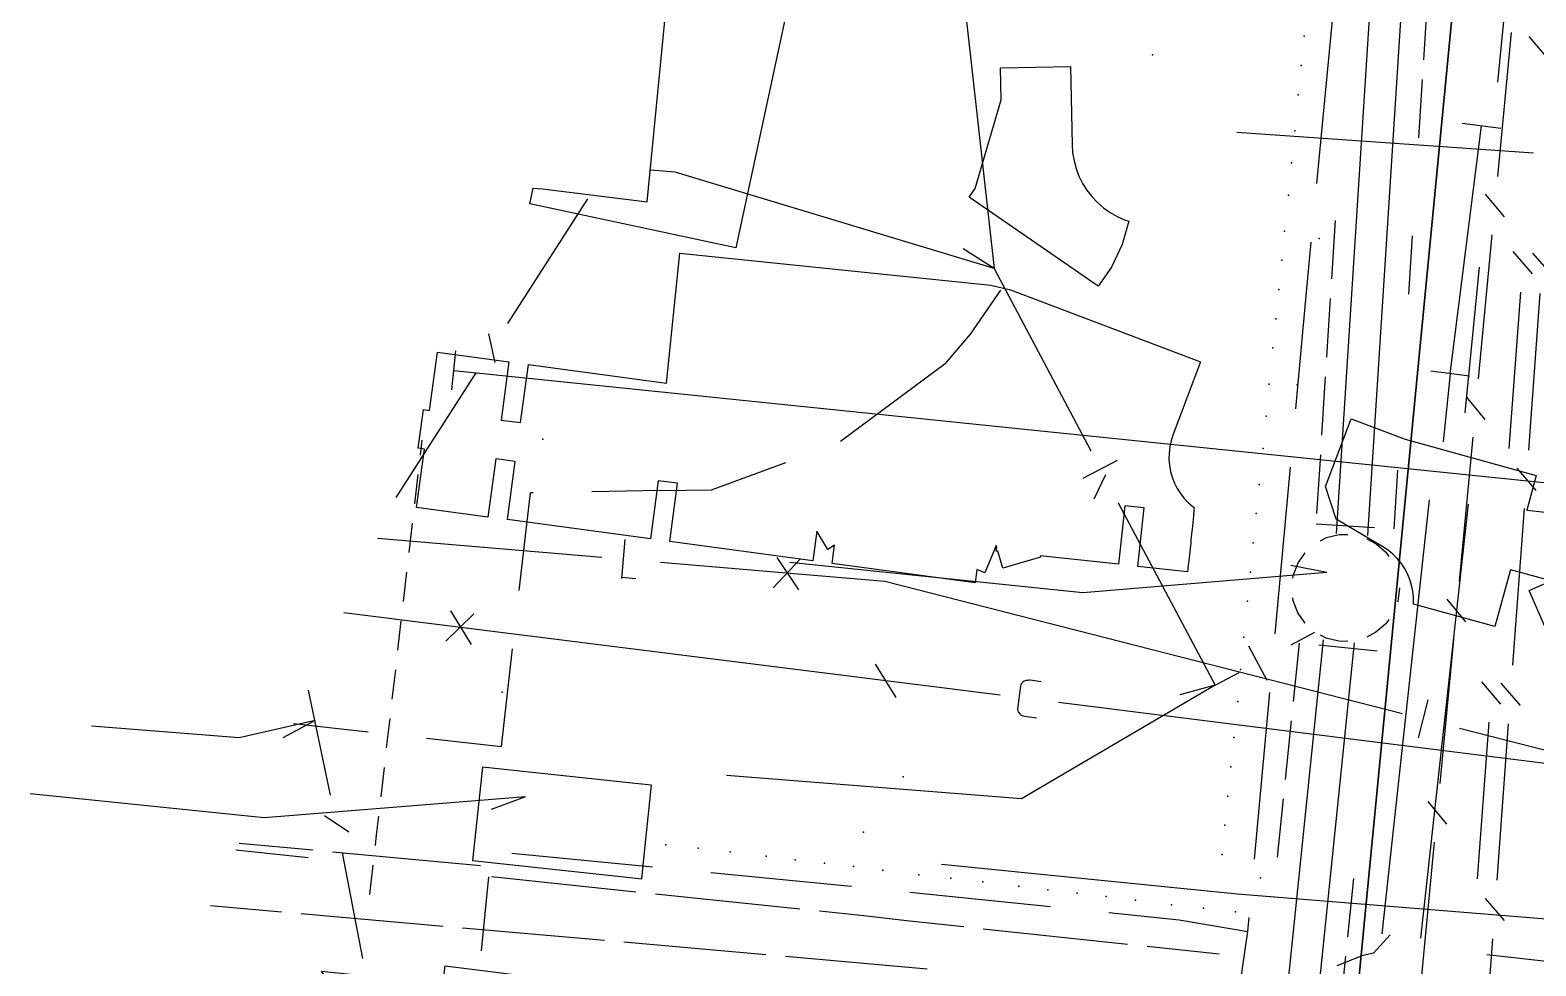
# Model space of a CAD drawing. Header units: metres. Extents: x 4550 to 4731, y 10605 to 11772.
# Drawn here: x 4600.21 to 4638.66, y 11060.34 to 11084.23 of the extents above; entities that cross this region are included whole.
import ezdxf

# ---------------------------------------------------------------- set-up
doc = ezdxf.new("R2010")
doc.units = ezdxf.units.M
for name, color, linetype in [('BOUNDARY', 7, 'Continuous'), ('BUILDING', 7, 'Continuous'), ('CURB', 7, 'Continuous'), ('ELECTR_CABLE', 7, 'Continuous'), ('ELECTR_CABLE_COMM', 7, 'Continuous'), ('GAS', 7, 'Continuous'), ('LAMP', 7, 'Continuous'), ('SEWER', 7, 'Continuous'), ('SIDEWALK_PATH', 7, 'Continuous'), ('TREE', 7, 'Continuous'), ('WATER_PIPELINE', 7, 'Continuous')]:
    doc.layers.add(name, color=color, linetype=linetype)

msp = doc.modelspace()

# ---------------------------------------------------------------- linework, layer by layer
at = {"layer": 'BOUNDARY'}
msp.add_lwpolyline([(4608.158, 11000.092), (4608.741, 11006.756), (4610.08, 11006.64), (4629.877, 11004.937), (4632.304, 11033.24), (4631.309, 11033.325), (4631.559, 11035.888), (4632.555, 11035.791), (4633.348, 11044.074), (4629.55, 11044.44), (4612.413, 11045.939), (4612.883, 11050.917), (4611.894, 11051.074), (4612.793, 11055.31), (4610.782, 11055.737), (4607.648, 11060.203), (4608.642, 11060.097), (4610.749, 11059.872), (4610.807, 11060.334), (4633.894, 11057.44), (4637.626, 11095.966)], dxfattribs=at)
at = {"layer": 'BUILDING'}
for points in [[(4613.055, 11080.196), (4613.295, 11080.178), (4615.97, 11079.843), (4616.96, 11090.064), (4620.517, 11089.299), (4618.229, 11078.669), (4612.97, 11079.8)], [(4611.567, 11063.58), (4611.509, 11063.03), (4615.292, 11062.62), (4615.831, 11062.562), (4615.919, 11063.405), (4616.08, 11064.948), (4615.498, 11065.01), (4611.762, 11065.408), (4611.567, 11063.58)]]:
    msp.add_lwpolyline(points, close=True, dxfattribs=at)
at = {"layer": 'CURB'}
for points in [[(4610.179, 11073.382), (4610.222, 11073.757)], [(4610.035, 11072.135), (4610.122, 11072.886)], [(4609.891, 11070.889), (4609.978, 11071.639)], [(4609.747, 11069.642), (4609.833, 11070.392)], [(4609.603, 11068.395), (4609.689, 11069.145)], [(4609.459, 11067.148), (4609.545, 11067.898)], [(4609.314, 11065.901), (4609.401, 11066.651)], [(4609.17, 11064.654), (4609.257, 11065.405)], [(4609.026, 11063.407), (4609.058, 11063.68), (4609.113, 11064.158)], [(4608.882, 11062.161), (4608.969, 11062.911)]]:
    msp.add_lwpolyline(points, dxfattribs=at)
at = {"layer": 'ELECTR_CABLE'}
for points in [[(4637.688, 11082.905), (4638.053, 11086.632)], [(4633.069, 11080.314), (4633.476, 11084.569)], [(4636.473, 11075.457), (4637.274, 11081.786)], [(4637.77, 11081.723), (4636.778, 11081.849)], [(4632.531, 11074.564), (4632.804, 11077.544), (4632.926, 11078.82)], [(4636.861, 11074.455), (4637.226, 11078.182)], [(4624.989, 11077.594), (4624.212, 11076.467), (4623.576, 11075.721)], [(4610.982, 11075.044), (4611.084, 11076.039)], [(4611.033, 11075.542), (4640.272, 11072.539)], [(4620.902, 11073.738), (4623.576, 11075.721)], [(4636.969, 11075.394), (4635.977, 11075.52)], [(4636.473, 11075.457), (4636.298, 11073.716)], [(4616.305, 11072.473), (4617.614, 11072.496), (4619.511, 11073.189)], [(4632.003, 11068.813), (4632.394, 11073.07)], [(4612.7, 11069.922), (4612.984, 11072.416)], [(4613.055, 11072.417), (4612.984, 11072.416)], [(4616.305, 11072.473), (4614.555, 11072.443)], [(4634.734, 11061.155), (4635.95, 11072.237)], [(4635.728, 11061.045), (4636.944, 11072.127)], [(4612.245, 11065.938), (4612.529, 11068.432)], [(4631.476, 11063.063), (4631.866, 11067.32)], [(4606.932, 11066.525), (4608.843, 11066.314)], [(4610.334, 11066.149), (4612.245, 11065.938)], [(4612.862, 11064.651), (4606.188, 11064.117), (4600.209, 11064.734)], [(4612.862, 11064.651), (4611.985, 11064.33)], [(4605.544, 11063.472), (4607.433, 11063.297)], [(4605.466, 11063.301), (4607.31, 11063.107)], [(4607.931, 11063.251), (4611.708, 11062.9)], [(4612.512, 11063.211), (4616.102, 11062.865)], [(4617.595, 11062.721), (4621.174, 11062.376), (4621.185, 11062.375)], [(4611.914, 11062.612), (4611.732, 11060.724)], [(4611.993, 11062.616), (4615.681, 11062.23)], [(4616.179, 11062.177), (4619.867, 11061.791)], [(4622.677, 11062.222), (4626.265, 11061.853)], [(4604.819, 11061.878), (4606.631, 11061.718)], [(4607.129, 11061.674), (4610.754, 11061.354)], [(4620.364, 11061.738), (4621.503, 11061.619), (4622.669, 11061.486), (4624.051, 11061.339)], [(4627.757, 11061.7), (4629.551, 11061.516)], [(4629.551, 11061.516), (4631.306, 11061.214), (4631.339, 11061.569)], [(4611.252, 11061.31), (4614.876, 11060.991)], [(4624.548, 11061.286), (4628.236, 11060.893)], [(4631.043, 11059.398), (4631.306, 11061.214)], [(4615.374, 11060.947), (4618.999, 11060.628)], [(4628.733, 11060.84), (4630.577, 11060.643)], [(4634.94, 11061.132), (4634.519, 11060.659), (4634.24, 11060.603), (4633.582, 11060.339)], [(4619.497, 11060.584), (4623.121, 11060.264)], [(4637.41, 11060.628), (4651.14, 11059.098)]]:
    msp.add_lwpolyline(points, dxfattribs=at)
msp.add_lwpolyline([(4627.822, 11078.18), (4627.487, 11077.694), (4624.194, 11079.965), (4624.345, 11080.184), (4625.004, 11082.453), (4624.988, 11083.267), (4626.78, 11083.302), (4626.819, 11081.302), (4626.833, 11081.097), (4626.868, 11080.893), (4626.922, 11080.695), (4626.995, 11080.502), (4627.087, 11080.317), (4627.196, 11080.143), (4627.322, 11079.98), (4627.464, 11079.83), (4627.619, 11079.694), (4627.787, 11079.575), (4627.966, 11079.473), (4628.154, 11079.388), (4628.268, 11079.35), (4628.096, 11078.758)], close=True, dxfattribs=at)
at = {"layer": 'ELECTR_CABLE_COMM'}
for points in [[(4637.69, 11080.498), (4638.039, 11084.173)], [(4638.482, 11084.069), (4638.972, 11083.501)], [(4637.858, 11079.462), (4637.38, 11080.04)], [(4612.408, 11076.74), (4614.45, 11079.921)], [(4637.199, 11075.329), (4637.548, 11079.004)], [(4638.078, 11078.575), (4638.568, 11078.008)], [(4638.577, 11078.539), (4639.067, 11077.971)], [(4638.268, 11077.543), (4637.974, 11073.546)], [(4638.767, 11077.507), (4638.472, 11073.509)], [(4612.083, 11075.743), (4611.923, 11076.475)], [(4609.557, 11072.296), (4611.598, 11075.477)], [(4637.367, 11074.293), (4636.889, 11074.871)], [(4636.708, 11070.16), (4637.057, 11073.835)], [(4638.173, 11073.045), (4638.662, 11072.478)], [(4638.362, 11072.013), (4638.068, 11068.016)], [(4636.876, 11069.124), (4636.399, 11069.702)], [(4636.218, 11064.991), (4636.567, 11068.667)], [(4607.884, 11064.693), (4607.322, 11067.381)], [(4637.27, 11067.588), (4637.759, 11067.021)], [(4637.768, 11067.552), (4638.258, 11066.984)], [(4607.485, 11066.603), (4605.549, 11066.158), (4601.779, 11066.457)], [(4607.485, 11066.603), (4606.663, 11066.158)], [(4637.459, 11066.557), (4637.165, 11062.559)], [(4637.958, 11066.52), (4637.664, 11062.522)], [(4636.386, 11063.956), (4635.908, 11064.533)], [(4608.351, 11063.754), (4607.724, 11064.164)], [(4635.727, 11059.822), (4636.076, 11063.498)], [(4608.707, 11060.528), (4608.184, 11063.224)], [(4637.364, 11062.058), (4637.854, 11061.491)], [(4637.554, 11061.026), (4637.26, 11057.029)]]:
    msp.add_lwpolyline(points, dxfattribs=at)
at = {"layer": 'GAS'}
msp.add_lwpolyline([(4628.499, 11070.539), (4628.66, 11072.03), (4628.163, 11072.084), (4628.002, 11070.593), (4626.001, 11070.809), (4626.011, 11070.776), (4625.051, 11070.492), (4624.923, 11070.926), (4624.883, 11070.93), (4624.893, 11071.027), (4624.879, 11071.075), (4624.59, 11070.373), (4624.388, 11070.455), (4624.343, 11070.121), (4620.692, 11070.613), (4620.754, 11071.076), (4620.581, 11070.971), (4620.299, 11071.437), (4620.196, 11070.68), (4616.545, 11071.173), (4616.745, 11072.659), (4616.25, 11072.726), (4616.049, 11071.239), (4612.398, 11071.732), (4612.598, 11073.218), (4612.103, 11073.285), (4611.902, 11071.799), (4610.077, 11072.045), (4610.277, 11073.531), (4610.121, 11073.553), (4610.254, 11074.544), (4610.411, 11074.522), (4610.611, 11076.009), (4612.437, 11075.763), (4612.237, 11074.276), (4612.732, 11074.209), (4612.933, 11075.696), (4616.458, 11075.22), (4616.799, 11078.536), (4624.743, 11077.72), (4625.247, 11077.601), (4630.102, 11075.761), (4629.394, 11073.891), (4629.345, 11073.742), (4629.312, 11073.588), (4629.294, 11073.432), (4629.291, 11073.275), (4629.303, 11073.119), (4629.331, 11072.964), (4629.374, 11072.813), (4629.431, 11072.667), (4629.503, 11072.527), (4629.587, 11072.395), (4629.685, 11072.272), (4629.794, 11072.159), (4629.913, 11072.057), (4629.932, 11072.044), (4629.925, 11071.989), (4629.923, 11071.832), (4629.923, 11071.828), (4629.887, 11071.488), (4629.864, 11071.369), (4629.849, 11071.212), (4629.849, 11071.14), (4629.799, 11070.68), (4629.781, 11070.566), (4629.764, 11070.402)], close=True, dxfattribs=at)
msp.add_lwpolyline([(4638.891, 11069.007), (4638.492, 11069.924), (4639.049, 11070.166), (4638.012, 11070.452), (4637.614, 11069.005), (4635.537, 11069.576), (4635.538, 11069.588), (4635.538, 11069.745), (4635.522, 11069.902), (4635.49, 11070.056), (4635.444, 11070.206), (4635.383, 11070.35), (4635.309, 11070.489), (4635.221, 11070.619), (4635.121, 11070.74), (4635.009, 11070.85), (4634.888, 11070.949), (4634.757, 11071.036), (4633.56, 11071.747), (4633.294, 11072.58), (4633.947, 11074.305), (4635.326, 11073.783), (4638.674, 11072.862), (4638.43, 11071.974), (4639.219, 11071.887)], dxfattribs=at)
at = {"layer": 'LAMP'}
for p in [(4633.126, 11078.915), (4613.306, 11073.787), (4612.263, 11067.324), (4621.496, 11063.747), (4631.628, 11062.585)]:
    msp.add_point(p, dxfattribs=at)
at = {"layer": 'SEWER'}
for points in [[(4633.571, 11071.377), (4635.589, 11102.889)], [(4634.369, 11071.326), (4636.387, 11102.829)], [(4623.986, 11085.683), (4624.825, 11078.147)], [(4635.799, 11083.474), (4635.894, 11084.971)], [(4635.673, 11081.478), (4635.768, 11082.975)], [(4631.023, 11081.625), (4638.599, 11081.095)], [(4624.825, 11078.147), (4616.686, 11080.607), (4616.049, 11080.658)], [(4633.537, 11079.374), (4633.442, 11077.877)], [(4635.422, 11077.486), (4635.516, 11078.983)], [(4624.825, 11078.147), (4624.036, 11078.647)], [(4624.825, 11078.147), (4627.296, 11073.487)], [(4633.411, 11077.378), (4633.316, 11075.881)], [(4633.285, 11075.382), (4633.19, 11073.885)], [(4627.971, 11073.246), (4627.096, 11072.782)], [(4633.159, 11073.386), (4633.064, 11071.889)], [(4627.676, 11072.874), (4627.377, 11072.252)], [(4635.044, 11071.498), (4635.138, 11072.995)], [(4627.999, 11072.161), (4630.47, 11067.501)], [(4633.048, 11071.624), (4634.545, 11071.529)], [(4633.16, 11071.19), (4633.317, 11071.273), (4633.639, 11071.351), (4633.86, 11071.351)], [(4634.344, 11071.244), (4634.584, 11071.118), (4634.831, 11070.898), (4634.904, 11070.793)], [(4632.459, 11070.236), (4632.47, 11070.319), (4632.588, 11070.628), (4632.767, 11070.887)], [(4633.322, 11070.382), (4627.089, 11069.866), (4619.609, 11070.635)], [(4633.322, 11070.382), (4632.404, 11070.557)], [(4632.767, 11069.088), (4632.585, 11069.353), (4632.468, 11069.662), (4632.459, 11069.739)], [(4635.176, 11069.988), (4635.176, 11069.981), (4635.135, 11069.653), (4635.125, 11069.627)], [(4608.223, 11069.364), (4624.986, 11067.26)], [(4611.544, 11069.326), (4610.829, 11068.626)], [(4610.948, 11069.399), (4611.474, 11068.547)], [(4632.411, 11068.537), (4633.018, 11068.861)], [(4634.904, 11069.183), (4634.827, 11069.073), (4634.579, 11068.854), (4634.343, 11068.732)], [(4629.946, 11036.653), (4633.235, 11068.666)], [(4630.742, 11036.571), (4634.03, 11068.584)], [(4631.326, 11068.506), (4631.792, 11067.632)], [(4632.619, 11068.58), (4632.466, 11067.088)], [(4634.609, 11068.376), (4633.117, 11068.529)], [(4633.86, 11068.624), (4633.632, 11068.625), (4633.311, 11068.705), (4633.16, 11068.785)], [(4621.792, 11068.038), (4622.318, 11067.186)], [(4630.47, 11067.501), (4631.088, 11067.831)], [(4630.47, 11067.501), (4625.527, 11064.598), (4617.989, 11065.195)], [(4626.025, 11067.594), (4625.75, 11067.629), (4625.711, 11067.631), (4625.68, 11067.628), (4625.638, 11067.622), (4625.599, 11067.608), (4625.569, 11067.591), (4625.541, 11067.565), (4625.516, 11067.536), (4625.506, 11067.509), (4625.498, 11067.482), (4625.425, 11066.902), (4625.426, 11066.876), (4625.431, 11066.855), (4625.441, 11066.828), (4625.455, 11066.808), (4625.475, 11066.782), (4625.497, 11066.759), (4625.527, 11066.741), (4625.571, 11066.719), (4625.607, 11066.71), (4625.914, 11066.672)], [(4630.47, 11067.501), (4629.567, 11067.261)], [(4626.474, 11067.073), (4643.237, 11064.969)], [(4632.415, 11066.591), (4632.262, 11065.099)], [(4632.211, 11064.601), (4632.058, 11063.109)], [(4642.502, 11061.236), (4631.045, 11062.166), (4623.485, 11062.924)], [(4633.86, 11061.078), (4634.013, 11062.571)], [(4633.655, 11059.089), (4633.808, 11060.581)]]:
    msp.add_lwpolyline(points, dxfattribs=at)
at = {"layer": 'SIDEWALK_PATH'}
msp.add_lwpolyline([(4637.626, 11095.966), (4633.894, 11057.44)], dxfattribs=at)
at = {"layer": 'TREE'}
for p in [(4632.746, 11084.075), (4628.874, 11083.605), (4632.671, 11083.329), (4632.596, 11082.583), (4632.504, 11081.663), (4632.421, 11080.842), (4632.348, 11080.02), (4632.247, 11079.1), (4632.172, 11078.354), (4632.097, 11077.608), (4632.022, 11076.862), (4631.947, 11076.116), (4631.854, 11075.195), (4632.565, 11075.172), (4631.772, 11074.374), (4631.698, 11073.552), (4631.597, 11072.633), (4631.522, 11071.887), (4631.447, 11071.141), (4631.372, 11070.394), (4631.297, 11069.648), (4631.205, 11068.728), (4631.122, 11067.907), (4631.049, 11067.085), (4630.948, 11066.166), (4630.873, 11065.419), (4622.508, 11065.168), (4630.798, 11064.673), (4630.723, 11063.927), (4616.446, 11063.431), (4617.266, 11063.343), (4618.085, 11063.246), (4619.004, 11063.137), (4630.648, 11063.181), (4619.749, 11063.048), (4620.494, 11062.96), (4621.238, 11062.871), (4621.983, 11062.783), (4622.901, 11062.665), (4623.721, 11062.577), (4624.54, 11062.479), (4625.459, 11062.37), (4626.203, 11062.282), (4626.948, 11062.193), (4627.693, 11062.105), (4628.438, 11062.016), (4629.355, 11061.898), (4630.175, 11061.81), (4630.995, 11061.713)]:
    msp.add_point(p, dxfattribs=at)
at = {"layer": 'WATER_PIPELINE'}
for points in [[(4609.084, 11071.256), (4614.812, 11070.771)], [(4615.394, 11071.221), (4615.31, 11070.227)], [(4619.276, 11070.768), (4619.836, 11069.939)], [(4616.307, 11070.644), (4622.035, 11070.159)], [(4619.874, 11070.719), (4619.188, 11069.992)], [(4615.313, 11070.259), (4615.674, 11070.229)], [(4622.035, 11070.159), (4635.259, 11066.779)], [(4635.907, 11067.127), (4635.66, 11066.16)], [(4636.713, 11066.407), (4649.937, 11063.027)]]:
    msp.add_lwpolyline(points, dxfattribs=at)

doc.saveas('drawing.dxf')
